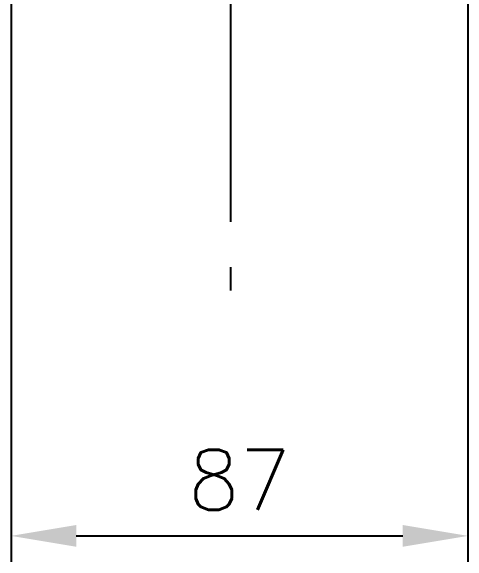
# Model space of a CAD drawing. Extents: x -6747 to -3513, y -1495 to -37.
# Drawn here: x -6746.57 to -6729.07, y -1485.57 to -1464.45 of the extents above; entities that cross this region are included whole.
import ezdxf

# ---------------------------------------------------------------- set-up
doc = ezdxf.new("R2010")
doc.units = 0
doc.header["$LTSCALE"] = 23.1
doc.header["$MEASUREMENT"] = 0
doc.linetypes.add('CENTER', pattern=[0.6, 0.375, -0.075, 0.075, -0.075])
doc.layers.get('0').update_dxf_attribs({"linetype": 'CONTINUOUS'})
doc.layers.get('Defpoints').update_dxf_attribs({"linetype": 'CONTINUOUS'})
doc.styles.get("Standard").update_dxf_attribs({"font": 'txt.shx', "bigfont": 'whgtxt.shx'})
doc.dimstyles.get("Standard").update_dxf_attribs({"dimtxt": 2.5, "dimasz": 0.18, "dimexe": 0.18, "dimexo": 0.0625, "dimgap": 0.09, "dimtad": 0, "dimtih": 1, "dimtoh": 1, "dimdec": 4, "dimzin": 0, "dimdsep": 46, "dimtxsty": 'Standard', "dimcen": 0.09, "dimadec": 0, "dimazin": 0, "dimtp": 0.001, "dimtm": 0.001, "dimtfac": 1, "dimtdec": 4, "dimtofl": 0, "dimtmove": 0, "dimatfit": 0, "dimfxl": 0, "dimtolj": 1, "dimtzin": 0, "dimarcsym": 0})

# ---------------------------------------------------------------- blocks, each defined once
blk = doc.blocks.new('*D60')
at = {"color": 2, "lineweight": -2}
for p, q in [((-6746.573, -1433.085), (-6746.573, -1485.572)), ((-6729.073, -1463.485), (-6729.073, -1485.572)), ((-6744.073, -1484.572), (-6731.573, -1484.572))]:
    blk.add_line(p, q, dxfattribs=at)
at = {"color": 2}
for points in [[(-6744.073, -1484.156), (-6744.073, -1484.989), (-6746.573, -1484.572)], [(-6731.573, -1484.156), (-6731.573, -1484.989), (-6729.073, -1484.572)]]:
    blk.add_solid(points, dxfattribs=at)
at = {"layer": 'Defpoints', "color": 0}
for p in [(-6746.573, -1432.785), (-6729.073, -1463.185), (-6729.073, -1484.572)]:
    blk.add_point(p, dxfattribs=at)
at = {"color": 2, "insert": (-6737.823, -1482.422), "char_height": 2.3, "attachment_point": 5}
blk.add_mtext('\\A1;87', dxfattribs=at)

msp = doc.modelspace()

# ---------------------------------------------------------------- linework, layer by layer
at = {"color": 1, "linetype": 'CENTER'}
msp.add_line((-6738.173, -1311.418), (-6738.173, -1475.171), dxfattribs=at)

# ---------------------------------------------------------------- dimensions: what is measured, and where the dimension line sits
dim = msp.add_linear_dim(base=(-6729.0733173, -1484.5722868), p1=(-6746.573317, -1432.7846581), p2=(-6729.0733173, -1463.1846604), dimstyle='Standard', override={"dimtxt": 2.3, "dimasz": 2.5, "dimexe": 1, "dimexo": 0.3, "dimgap": 1, "dimtad": 1, "dimtih": 0, "dimtoh": 0, "dimdec": 0, "dimlfac": 5, "dimcen": 0, "dimclrd": 2, "dimclre": 2, "dimclrt": 2, "dimtp": 0.1, "dimtm": 0, "dimtfac": 0.5, "dimtdec": 2, "dimatfit": 3})
dim.commit()
dim.dimension.update_dxf_attribs({"geometry": '*D60', "text_midpoint": (-6737.8233171, -1482.4222868)})

doc.saveas('drawing.dxf')
